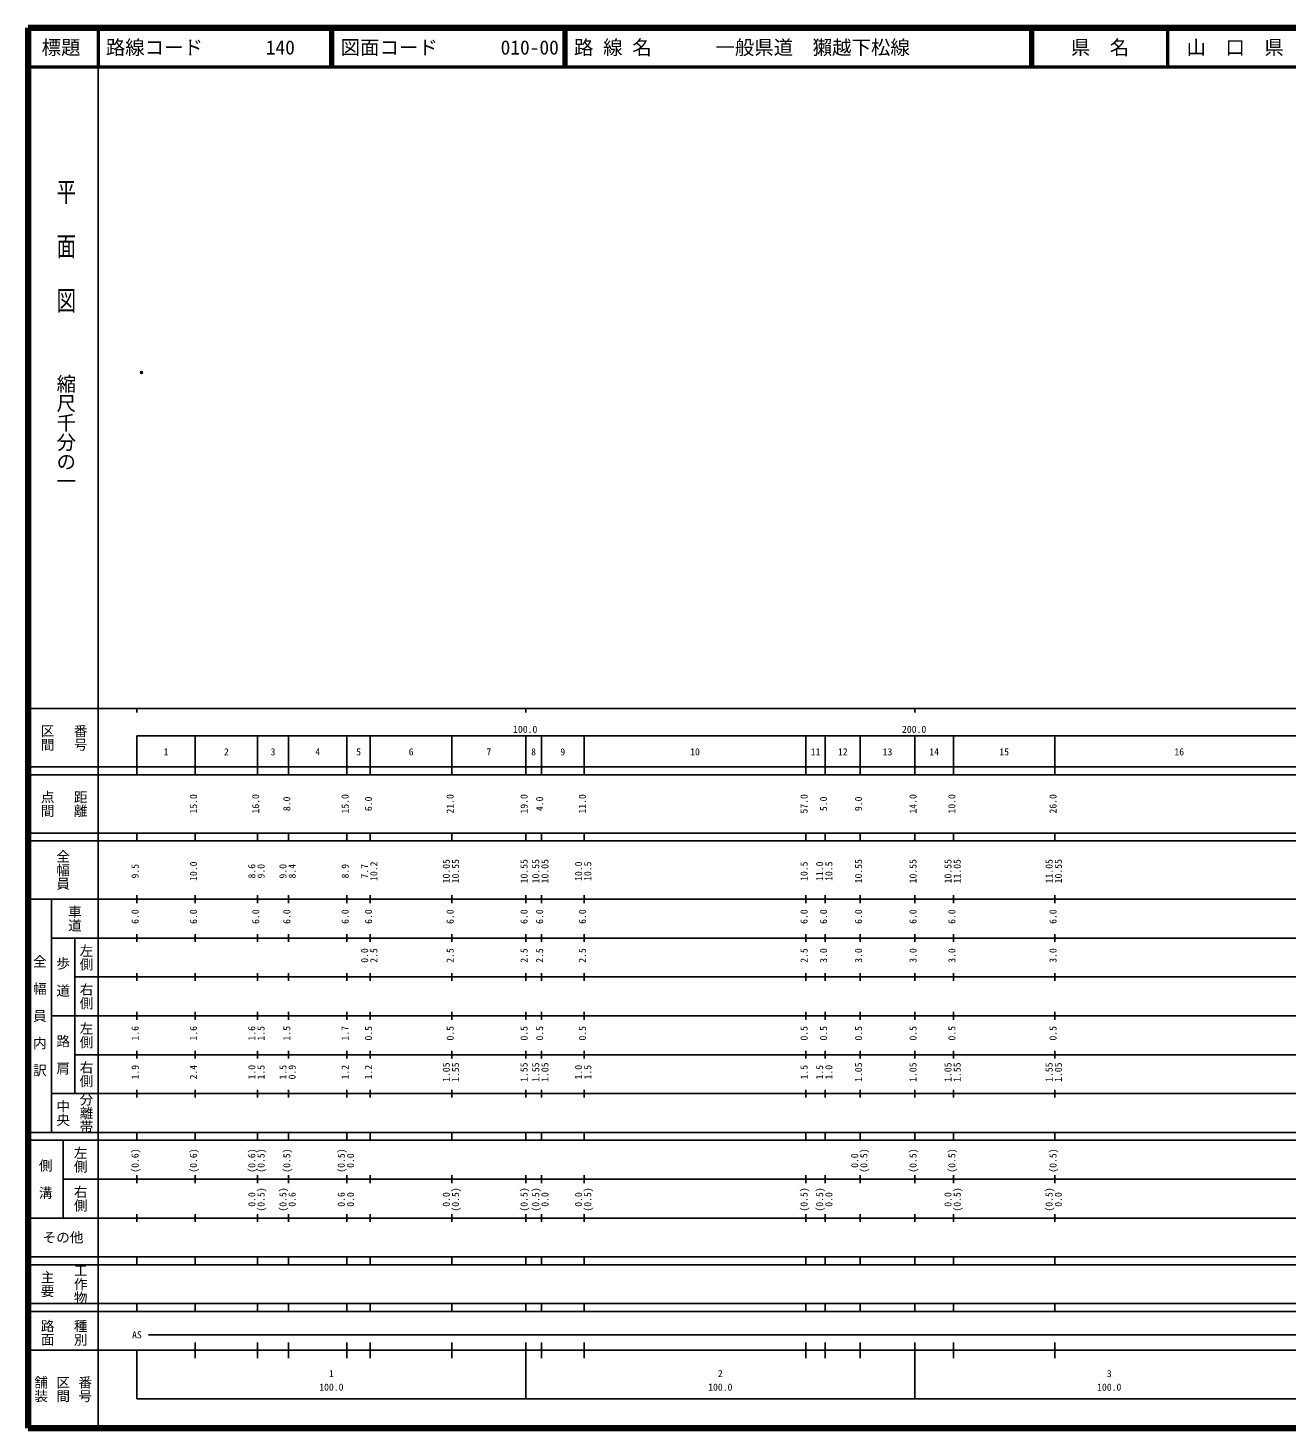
# Model space of a CAD drawing. Units: millimetres on the paper. Extents: x 40 to 680, y 20 to 380.
# Drawn here: x 40 to 363.7, y 20 to 380 of the extents above; entities that cross this region are included whole.
import ezdxf
from ezdxf.enums import TextEntityAlignment as Align

# ---------------------------------------------------------------- set-up
doc = ezdxf.new("R2010")
doc.units = ezdxf.units.MM
doc.header["$PDMODE"] = 32
doc.header["$PDSIZE"] = 0.5
doc.layers.add('M-OTRS', color=6, linetype='Continuous')
doc.layers.add('M-TTL-TXT', color=7, linetype='Continuous')
for name, color, linetype, lineweight in [('M-TTL', 2, 'Continuous', 140), ('M-TTL-BAND', 7, 'Continuous', 25), ('M-TTL-LINE', 7, 'Continuous', 50)]:
    doc.layers.add(name, color=color, linetype=linetype, lineweight=lineweight)
doc.styles.add('@ＭＳ ゴシック', font='')
doc.styles.add('ＭＳ ゴシック', font='')
doc.styles.get('@ＭＳ ゴシック').set_extended_font_data('@MS Gothic')
doc.styles.get('ＭＳ ゴシック').set_extended_font_data('MS Gothic')

msp = doc.modelspace()

# ---------------------------------------------------------------- linework, layer by layer
at = {"layer": 'M-OTRS'}
msp.add_point((69.186, 291.426), dxfattribs=at)
at = {"layer": 'M-TTL'}
for p, q in [((40, 380), (40, 20)), ((680, 380), (40, 380)), ((40, 20), (680, 20))]:
    msp.add_line(p, q, dxfattribs=at)
at = {"layer": 'M-TTL-BAND'}
for p, q in [((58, 370), (58, 20)), ((40, 205), (579, 205)), ((68, 205), (68, 204)), ((168, 205), (168, 204)), ((268, 205), (268, 204)), ((68, 198), (579, 198)), ((68, 198), (68, 188)), ((83, 188), (83, 198)), ((99, 188), (99, 198)), ((107, 188), (107, 198)), ((122, 188), (122, 198)), ((128, 188), (128, 198)), ((149, 188), (149, 198)), ((168, 188), (168, 198)), ((172, 188), (172, 198)), ((183, 188), (183, 198)), ((240, 188), (240, 198)), ((245, 188), (245, 198)), ((254, 188), (254, 198)), ((268, 188), (268, 198)), ((278, 188), (278, 198)), ((304, 188), (304, 198)), ((40, 190), (579, 190)), ((40, 188), (579, 188)), ((40, 173), (579, 173)), ((68, 171), (68, 173)), ((83, 171), (83, 173)), ((99, 171), (99, 173)), ((107, 171), (107, 173)), ((122, 171), (122, 173)), ((128, 171), (128, 173)), ((149, 171), (149, 173)), ((168, 171), (168, 173)), ((172, 171), (172, 173)), ((183, 171), (183, 173)), ((240, 171), (240, 173)), ((245, 171), (245, 173)), ((254, 171), (254, 173)), ((268, 171), (268, 173)), ((278, 171), (278, 173)), ((304, 171), (304, 173)), ((40, 171), (579, 171)), ((40, 156), (579, 156)), ((46, 96), (46, 156)), ((68, 155), (68, 157)), ((83, 155), (83, 157)), ((99, 155), (99, 157)), ((107, 155), (107, 157)), ((122, 155), (122, 157)), ((128, 155), (128, 157)), ((149, 155), (149, 157)), ((168, 155), (168, 157)), ((172, 155), (172, 157)), ((183, 155), (183, 157)), ((240, 155), (240, 157)), ((245, 155), (245, 157)), ((254, 155), (254, 157)), ((268, 155), (268, 157)), ((278, 155), (278, 157)), ((304, 155), (304, 157)), ((46, 146), (579, 146)), ((52, 146), (52, 106)), ((68, 145), (68, 147)), ((83, 145), (83, 147)), ((99, 145), (99, 147)), ((107, 145), (107, 147)), ((122, 145), (122, 147)), ((128, 145), (128, 147)), ((149, 145), (149, 147)), ((168, 145), (168, 147)), ((172, 145), (172, 147)), ((183, 145), (183, 147)), ((240, 145), (240, 147)), ((245, 145), (245, 147)), ((254, 145), (254, 147)), ((268, 145), (268, 147)), ((278, 145), (278, 147)), ((304, 145), (304, 147)), ((68, 135), (68, 137)), ((83, 135), (83, 137)), ((99, 135), (99, 137)), ((107, 135), (107, 137)), ((122, 135), (122, 137)), ((128, 135), (128, 137)), ((149, 135), (149, 137)), ((168, 135), (168, 137)), ((172, 135), (172, 137)), ((183, 135), (183, 137)), ((240, 135), (240, 137)), ((245, 135), (245, 137)), ((254, 135), (254, 137)), ((268, 135), (268, 137)), ((278, 135), (278, 137)), ((304, 135), (304, 137)), ((52, 136), (579, 136)), ((46, 126), (579, 126)), ((68, 125), (68, 127)), ((83, 125), (83, 127)), ((99, 125), (99, 127)), ((107, 125), (107, 127)), ((122, 125), (122, 127)), ((128, 125), (128, 127)), ((149, 125), (149, 127)), ((168, 125), (168, 127)), ((172, 125), (172, 127)), ((183, 125), (183, 127)), ((240, 125), (240, 127)), ((245, 125), (245, 127)), ((254, 125), (254, 127)), ((268, 125), (268, 127)), ((278, 125), (278, 127)), ((304, 125), (304, 127)), ((52, 116), (579, 116)), ((68, 115), (68, 117)), ((83, 115), (83, 117)), ((99, 115), (99, 117)), ((107, 115), (107, 117)), ((122, 115), (122, 117)), ((128, 115), (128, 117)), ((149, 115), (149, 117)), ((168, 115), (168, 117)), ((172, 115), (172, 117)), ((183, 115), (183, 117)), ((240, 115), (240, 117)), ((245, 115), (245, 117)), ((254, 115), (254, 117)), ((268, 115), (268, 117)), ((278, 115), (278, 117)), ((304, 115), (304, 117)), ((46, 106), (579, 106)), ((68, 105), (68, 107)), ((83, 105), (83, 107)), ((99, 105), (99, 107)), ((107, 105), (107, 107)), ((122, 105), (122, 107)), ((128, 105), (128, 107)), ((149, 105), (149, 107)), ((168, 105), (168, 107)), ((172, 105), (172, 107)), ((183, 105), (183, 107)), ((240, 105), (240, 107)), ((245, 105), (245, 107)), ((254, 105), (254, 107)), ((268, 105), (268, 107)), ((278, 105), (278, 107)), ((304, 105), (304, 107)), ((40, 96), (579, 96)), ((40, 94), (579, 94)), ((49, 94), (49, 74)), ((68, 94), (68, 96)), ((83, 94), (83, 96)), ((99, 94), (99, 96)), ((107, 94), (107, 96)), ((122, 94), (122, 96)), ((128, 94), (128, 96)), ((149, 94), (149, 96)), ((168, 94), (168, 96)), ((172, 94), (172, 96)), ((183, 94), (183, 96)), ((240, 94), (240, 96)), ((245, 94), (245, 96)), ((254, 94), (254, 96)), ((268, 94), (268, 96)), ((278, 94), (278, 96)), ((304, 94), (304, 96)), ((49, 84), (579, 84)), ((68, 83), (68, 85)), ((83, 83), (83, 85)), ((99, 83), (99, 85)), ((107, 83), (107, 85)), ((122, 83), (122, 85)), ((128, 83), (128, 85)), ((149, 83), (149, 85)), ((168, 83), (168, 85)), ((172, 83), (172, 85)), ((183, 83), (183, 85)), ((240, 83), (240, 85)), ((245, 83), (245, 85)), ((254, 83), (254, 85)), ((268, 83), (268, 85)), ((278, 83), (278, 85)), ((304, 83), (304, 85)), ((40, 74), (579, 74)), ((68, 73), (68, 75)), ((83, 73), (83, 75)), ((99, 73), (99, 75)), ((107, 73), (107, 75)), ((122, 73), (122, 75)), ((128, 73), (128, 75)), ((149, 73), (149, 75)), ((168, 73), (168, 75)), ((172, 73), (172, 75)), ((183, 73), (183, 75)), ((240, 73), (240, 75)), ((245, 73), (245, 75)), ((254, 73), (254, 75)), ((268, 73), (268, 75)), ((278, 73), (278, 75)), ((304, 73), (304, 75)), ((40, 64), (579, 64)), ((40, 62), (579, 62)), ((68, 62), (68, 64)), ((83, 62), (83, 64)), ((99, 62), (99, 64)), ((107, 62), (107, 64)), ((122, 62), (122, 64)), ((128, 62), (128, 64)), ((149, 62), (149, 64)), ((168, 62), (168, 64)), ((172, 62), (172, 64)), ((183, 62), (183, 64)), ((240, 62), (240, 64)), ((245, 62), (245, 64)), ((254, 62), (254, 64)), ((268, 62), (268, 64)), ((278, 62), (278, 64)), ((304, 62), (304, 64)), ((40, 52), (579, 52)), ((68, 50), (68, 52)), ((83, 50), (83, 52)), ((99, 50), (99, 52)), ((107, 50), (107, 52)), ((122, 50), (122, 52)), ((128, 50), (128, 52)), ((149, 50), (149, 52)), ((168, 50), (168, 52)), ((172, 50), (172, 52)), ((183, 50), (183, 52)), ((240, 50), (240, 52)), ((245, 50), (245, 52)), ((254, 50), (254, 52)), ((268, 50), (268, 52)), ((278, 50), (278, 52)), ((304, 50), (304, 52)), ((40, 50), (579, 50)), ((71, 44), (565, 44)), ((40, 40), (579, 40)), ((68, 40), (68, 27.5)), ((83, 38), (83, 42)), ((99, 38), (99, 42)), ((107, 38), (107, 42)), ((122, 38), (122, 42)), ((128, 38), (128, 42)), ((149, 38), (149, 42)), ((168, 27.5), (168, 42)), ((172, 38), (172, 42)), ((183, 38), (183, 42)), ((240, 38), (240, 42)), ((245, 38), (245, 42)), ((254, 38), (254, 42)), ((268, 27.5), (268, 42)), ((278, 38), (278, 42)), ((304, 38), (304, 42)), ((68, 27.5), (579, 27.5))]:
    msp.add_line(p, q, dxfattribs=at)
at = {"layer": 'M-TTL-LINE'}
for p, q in [((58, 380), (58, 370)), ((117.75, 380), (117.75, 370)), ((118.25, 380), (118.25, 370)), ((177.75, 380), (177.75, 370)), ((178.25, 380), (178.25, 370)), ((297.75, 380), (297.75, 370)), ((298.25, 380), (298.25, 370)), ((333, 380), (333, 370)), ((40, 370), (680, 370))]:
    msp.add_line(p, q, dxfattribs=at)

# ---------------------------------------------------------------- texts
at = {"layer": 'M-TTL-BAND', "style": '@ＭＳ ゴシック', "width": 1.4}
msp.add_text('平  面  図', height=3.666, rotation=270, dxfattribs=at).set_placement((49.777, 306.475), align=Align.MIDDLE_RIGHT)
at = {"layer": 'M-TTL-BAND', "style": '@ＭＳ ゴシック'}
msp.add_text('縮尺千分の一', height=3.666, rotation=270, dxfattribs=at).set_placement((49.777, 261.03), align=Align.MIDDLE_RIGHT)
for s, p in [('区間', (45, 197.5)), ('番号', (53.5, 197.5)), ('点間', (45, 180.5)), ('距離', (53.5, 180.5)), ('全幅員', (49, 163.5)), ('車道', (52, 151)), ('左側', (55, 141)), ('全\u3000幅\u3000員\u3000内\u3000訳', (43, 126)), ('歩\u3000道', (49, 136)), ('右側', (55, 131)), ('左側', (55, 121)), ('路\u3000肩', (49, 116)), ('右側', (55, 111)), ('分離帯', (55, 101)), ('中央', (49, 101)), ('左側', (53.5, 89)), ('側\u3000溝', (44.5, 84)), ('右側', (53.5, 79)), ('工作物', (53.5, 57)), ('主要', (45, 57)), ('路面', (45, 44.5)), ('種別', (53.5, 44.5)), ('舗装', (43.333, 30)), ('区間', (49, 30)), ('番号', (54.667, 30))]:
    msp.add_text(s, height=2.566, rotation=270, dxfattribs=at).set_placement(p, align=Align.MIDDLE_CENTER)
at = {"layer": 'M-TTL-BAND', "style": 'ＭＳ ゴシック'}
for s, p in [('100.0', (167.844, 198.195)), ('200.0', (267.844, 198.195)), ('1', (75.5, 192.405)), ('2', (91, 192.405)), ('3', (103, 192.405)), ('4', (114.5, 192.405)), ('5', (125, 192.405)), ('6', (138.5, 192.405)), ('7', (158.5, 192.405)), ('8', (170, 192.405)), ('9', (177.5, 192.405)), ('10', (211.5, 192.405)), ('11', (242.5, 192.405)), ('12', (249.5, 192.405)), ('13', (261, 192.405)), ('14', (273, 192.405)), ('15', (291, 192.405)), ('16', (336, 192.405)), ('AS', (68, 42.5)), ('1', (118, 32.523)), ('2', (218, 32.523)), ('3', (318, 32.523)), ('100.0', (118, 29.033)), ('100.0', (218, 29.033)), ('100.0', (318, 29.033))]:
    msp.add_text(s, height=1.833, dxfattribs=at).set_placement(p, align=Align.BOTTOM_CENTER)
for s, p in [('15.0', (84, 180.5)), ('16.0', (100, 180.5)), ('8.0', (108, 180.5)), ('15.0', (123, 180.5)), ('6.0', (129, 180.5)), ('21.0', (150, 180.5)), ('19.0', (169, 180.5)), ('4.0', (173, 180.5)), ('11.0', (184, 180.5)), ('57.0', (241, 180.5)), ('5.0', (246, 180.5)), ('9.0', (255, 180.5)), ('14.0', (269, 180.5)), ('10.0', (279, 180.5)), ('26.0', (305, 180.5)), ('10.05', (149, 163.174)), ('10.55', (151.37, 163.174)), ('10.55', (169, 163.174)), ('10.55', (172, 163.174)), ('10.05', (174.37, 163.174)), ('10.55', (255, 163.174)), ('10.55', (269, 163.174)), ('10.55', (278, 163.174)), ('11.05', (280.37, 163.174)), ('11.05', (304, 163.174)), ('10.55', (306.37, 163.174)), ('9.5', (69, 163.174)), ('10.0', (84, 163.174)), ('8.6', (99, 163.174)), ('9.0', (101.37, 163.174)), ('9.0', (107, 163.174)), ('8.4', (109.37, 163.174)), ('8.9', (123, 163.174)), ('7.7', (128, 163.174)), ('10.2', (130.37, 163.174)), ('10.0', (183, 163.174)), ('10.5', (185.37, 163.174)), ('10.5', (241, 163.174)), ('11.0', (245, 163.174)), ('10.5', (247.37, 163.174)), ('6.0', (69, 151.5)), ('6.0', (84, 151.5)), ('6.0', (100, 151.5)), ('6.0', (108, 151.5)), ('6.0', (123, 151.5)), ('6.0', (129, 151.5)), ('6.0', (150, 151.5)), ('6.0', (169, 151.5)), ('6.0', (173, 151.5)), ('6.0', (184, 151.5)), ('6.0', (241, 151.5)), ('6.0', (246, 151.5)), ('6.0', (255, 151.5)), ('6.0', (269, 151.5)), ('6.0', (279, 151.5)), ('6.0', (305, 151.5)), ('0.0', (128, 141.5)), ('2.5', (130.37, 141.5)), ('2.5', (150, 141.5)), ('2.5', (169, 141.5)), ('2.5', (173, 141.5)), ('2.5', (184, 141.5)), ('2.5', (241, 141.5)), ('3.0', (246, 141.5)), ('3.0', (255, 141.5)), ('3.0', (269, 141.5)), ('3.0', (279, 141.5)), ('3.0', (305, 141.5)), ('1.6', (69, 121.5)), ('1.6', (84, 121.5)), ('1.6', (99, 121.5)), ('1.5', (101.37, 121.5)), ('1.5', (108, 121.5)), ('1.7', (123, 121.5)), ('0.5', (129, 121.5)), ('0.5', (150, 121.5)), ('0.5', (169, 121.5)), ('0.5', (173, 121.5)), ('0.5', (184, 121.5)), ('0.5', (241, 121.5)), ('0.5', (246, 121.5)), ('0.5', (255, 121.5)), ('0.5', (269, 121.5)), ('0.5', (279, 121.5)), ('0.5', (305, 121.5)), ('1.9', (69, 111.5)), ('2.4', (84, 111.5)), ('1.0', (99, 111.5)), ('1.5', (101.37, 111.5)), ('1.5', (107, 111.5)), ('0.9', (109.37, 111.5)), ('1.2', (123, 111.5)), ('1.2', (129, 111.5)), ('1.05', (149, 111.5)), ('1.55', (151.37, 111.5)), ('1.55', (169, 111.5)), ('1.55', (172, 111.5)), ('1.05', (174.37, 111.5)), ('1.0', (183, 111.5)), ('1.5', (185.37, 111.5)), ('1.5', (241, 111.5)), ('1.5', (245, 111.5)), ('1.0', (247.37, 111.5)), ('1.05', (255, 111.5)), ('1.05', (269, 111.5)), ('1.05', (278, 111.5)), ('1.55', (280.37, 111.5)), ('1.55', (304, 111.5)), ('1.05', (306.37, 111.5)), ('(0.6)', (69, 88.764)), ('(0.6)', (84, 88.764)), ('(0.6)', (99, 88.764)), ('(0.5)', (101.37, 88.764)), ('(0.5)', (108, 88.764)), ('(0.5)', (122, 88.764)), ('0.0', (124.37, 88.764)), ('0.0', (254, 88.764)), ('(0.5)', (256.37, 88.764)), ('(0.5)', (269, 88.764)), ('(0.5)', (279, 88.764)), ('(0.5)', (305, 88.764)), ('0.0', (99, 78.764)), ('(0.5)', (101.37, 78.764)), ('(0.5)', (107, 78.764)), ('0.6', (109.37, 78.764)), ('0.6', (122, 78.764)), ('0.0', (124.37, 78.764)), ('0.0', (149, 78.764)), ('(0.5)', (151.37, 78.764)), ('(0.5)', (169, 78.764)), ('(0.5)', (172, 78.764)), ('0.0', (174.37, 78.764)), ('0.0', (183, 78.764)), ('(0.5)', (185.37, 78.764)), ('(0.5)', (241, 78.764)), ('(0.5)', (245, 78.764)), ('0.0', (247.37, 78.764)), ('0.0', (278, 78.764)), ('(0.5)', (280.37, 78.764)), ('(0.5)', (304, 78.764)), ('0.0', (306.37, 78.764))]:
    msp.add_text(s, height=1.833, rotation=90, dxfattribs=at).set_placement(p, align=Align.BOTTOM_CENTER)
msp.add_text('その他', height=2.566, dxfattribs=at).set_placement((49, 69), align=Align.MIDDLE_CENTER)
at = {"layer": 'M-TTL-TXT', "style": 'ＭＳ ゴシック'}
for s, p in [('標題', (48.5, 375)), ('県\u3000名', (315.625, 375)), ('山\u3000口\u3000県', (350.375, 375))]:
    msp.add_text(s, height=3.666, dxfattribs=at).set_placement(p, align=Align.MIDDLE_CENTER)
for s, p in [('路線コード', (60, 375)), ('140', (101.142, 375)), ('図面コード', (120.38, 375)), ('010-00', (161.521, 375)), ('路 線 名', (180.38, 375)), ('一般県道\u3000獺越下松線', (216.734, 375))]:
    msp.add_text(s, height=3.666, dxfattribs=at).set_placement(p, align=Align.MIDDLE_LEFT)

doc.saveas('drawing.dxf')
